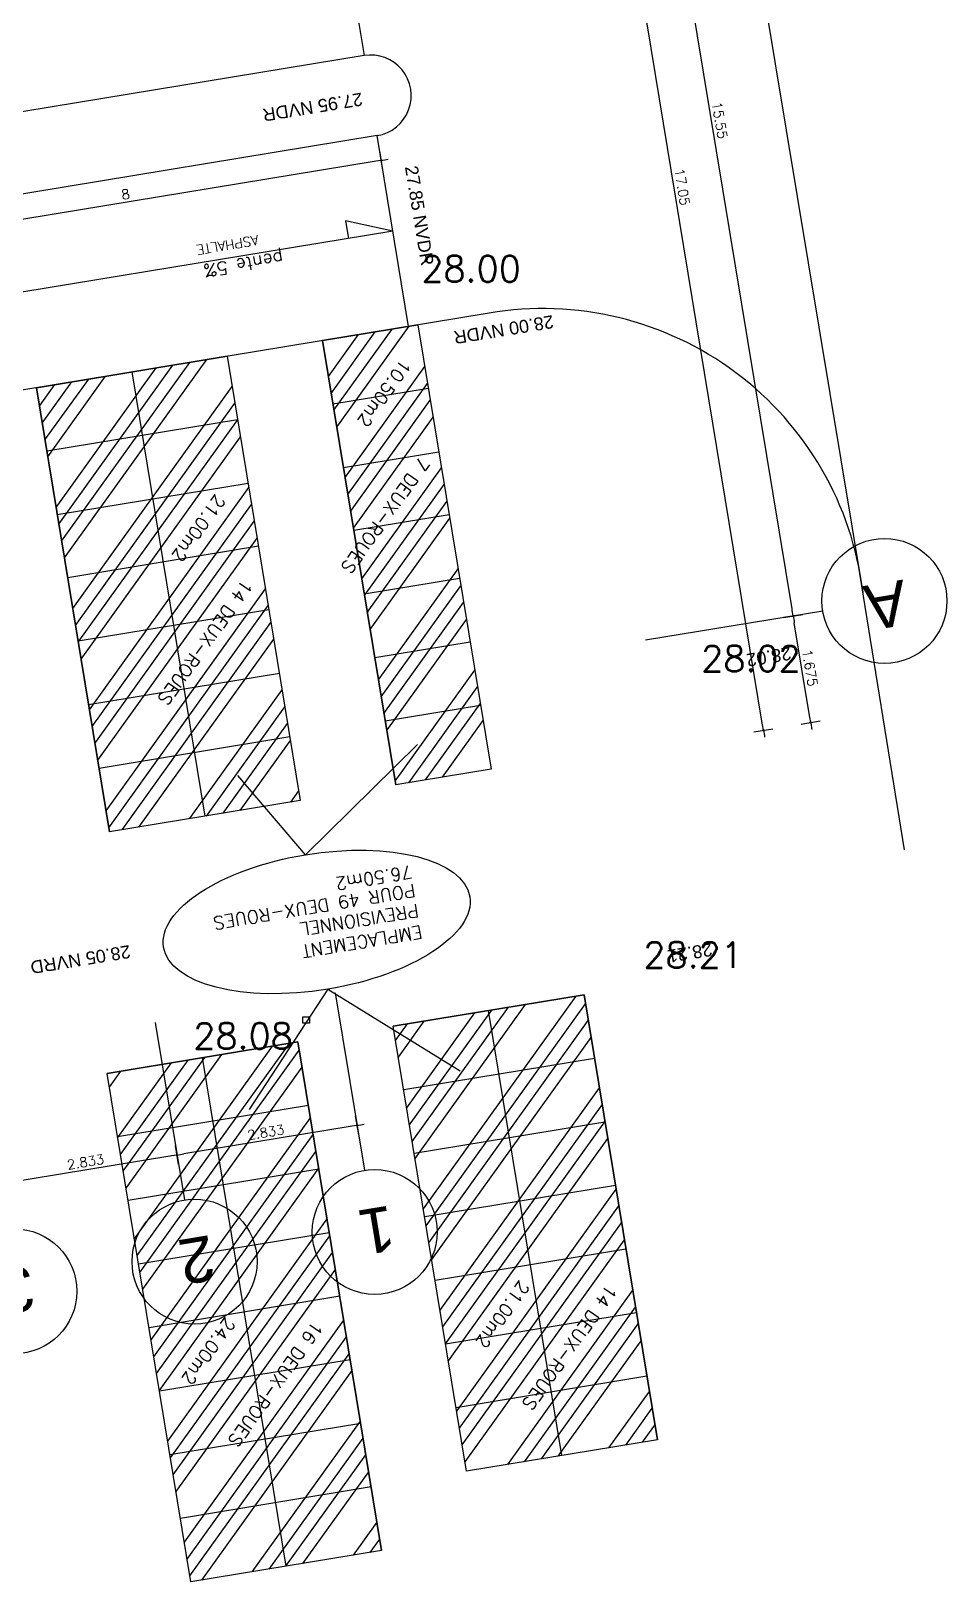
# Model space of a CAD drawing. Header units: millimetres. Extents: x 33240 to 33395, y 51607 to 51720.
# Drawn here: x 33378.53 to 33392.74, y 51629.76 to 51653.83 of the extents above; entities that cross this region are included whole.
import ezdxf
from ezdxf.enums import TextEntityAlignment as Align

# ---------------------------------------------------------------- set-up
doc = ezdxf.new("R2010")
doc.units = ezdxf.units.MM
doc.header["$LTSCALE"] = 0.3
doc.header["$MEASUREMENT"] = 0
doc.header["$PDMODE"] = 34
doc.header["$PDSIZE"] = 0.3
doc.linetypes.add('ACAD_ISO04W100', pattern=[30, 24, -3, 0, -3])
doc.linetypes.add('ACAD_ISO08W100', pattern=[36, 24, -3, 6, -3])
doc.layers.get('0').update_dxf_attribs({"linetype": 'CONTINUOUS'})
doc.layers.get('DEFPOINTS').update_dxf_attribs({"linetype": 'CONTINUOUS'})
for name, color, linetype in [('00-TRAMES-BAT', 7, 'ACAD_ISO08W100'), ('09-COT-EXT', 4, 'CONTINUOUS'), ('09-COT-INT', 7, 'CONTINUOUS'), ('10-ANN-ALTITUDE', 152, 'CONTINUOUS'), ('10-ANN-ALTITUDE-GEO', 152, 'CONTINUOUS'), ('10-ANN-TEXTE', 3, 'CONTINUOUS'), ('13-VOIE', 31, 'CONTINUOUS'), ('13-VOIE-TEXTE', 60, 'CONTINUOUS')]:
    doc.layers.add(name, color=color, linetype=linetype)
doc.styles.add('ANN', font='romans.shx')
doc.styles.add('COT', font='romans.shx')
doc.styles.add('NIV', font='ARIAL.TTF', dxfattribs={"height": 0.2})
doc.styles.add('TRAME', font='ARIAL.TTF')
doc.dimstyles.new('COTEXT', dxfattribs={"dimtxt": 0.15, "dimasz": 0.11, "dimexe": 0, "dimexo": 0, "dimgap": 0.05, "dimtad": 1, "dimdec": 3, "dimdsep": 46, "dimtxsty": 'COT', "dimblk1": 'COTBLOC', "dimblk2": 'COTBLOC', "dimsah": 1, "dimcen": -0.1, "dimse1": 1, "dimse2": 1, "dimadec": 0, "dimazin": 0, "dimtfac": 1, "dimtdec": 3, "dimtmove": 2, "dimatfit": 3, "dimldrblk": 'COTBLOC', "dimfxl": 1, "dimtolj": 1, "dimarcsym": 0})
pattern_1 = [(234.3505737, (57785.3053, 108094.2905), (0.914173075, -0.655677199), []), (234.3505737, (57785.0436, 108094.2474), (0.914173075, -0.655677199), []), (234.3505737, (57784.782, 108094.2044), (0.914173075, -0.655677199), []), (234.3505737, (57784.5203, 108094.1613), (0.914173075, -0.655677199), [])]
pattern_2 = [(234.3505737, (57785.3679, 108093.9099), (0.914173075, -0.655677199), []), (234.3505737, (57785.1063, 108093.8668), (0.914173075, -0.655677199), []), (234.3505737, (57784.8447, 108093.8237), (0.914173075, -0.655677199), []), (234.3505737, (57784.583, 108093.7806), (0.914173075, -0.655677199), [])]

# ---------------------------------------------------------------- blocks, each defined once
blk = doc.blocks.new('BL7', base_point=(1.5, 1))
blk.add_lwpolyline([(1, 0.5), (1, 1.5), (2, 1.5), (2, 0.5), (1, 0.5)])
blk = doc.blocks.new('COTBLOC')
for p, q in [((-0.76, 0), (-0.99, 0)), ((0, 0), (-0.76, 0)), ((0, -1.3608), (0, 1.3608)), ((0, 0), (0.76, 0)), ((0.76, 0), (0.99, 0))]:
    blk.add_line(p, q)
at = {"const_width": 0.15}
blk.add_lwpolyline([(-0.1, 0, 1), (0.1, 0, 1)], format="xyb", close=True, dxfattribs=at)
blk = doc.blocks.new('*D127')
at = {"layer": '09-COT-EXT', "color": 0, "lineweight": -2}
blk.add_line((33390.337, 51644.859), (33387.847, 51659.986), dxfattribs=at)
at = {"layer": 'DEFPOINTS', "color": 0}
for p in [(33387.829, 51660.094), (33386.842, 51659.932), (33389.369, 51644.588)]:
    blk.add_point(p, dxfattribs=at)
at = {"layer": '09-COT-EXT', "color": 0, "lineweight": -2, "xscale": 0.11, "yscale": 0.11, "zscale": 0.11}
for p, rotation in [((33387.829, 51660.094), 99.35057366828106), ((33390.355, 51644.751), 279.350573668281)]:
    blk.add_blockref('COTBLOC', p, dxfattribs=dict(at, rotation=rotation))
at = {"layer": '09-COT-EXT', "color": 0, "insert": (33389.215, 51652.443), "char_height": 0.15, "attachment_point": 5, "rotation": 279.3506, "style": 'COT'}
blk.add_mtext('\\A1;15.55', dxfattribs=at)
blk = doc.blocks.new('*D90')
at = {"layer": '09-COT-EXT', "color": 0, "lineweight": -2}
blk.add_line((33380.685, 51636.366), (33378.106, 51635.941), dxfattribs=at)
at = {"layer": 'DEFPOINTS', "color": 0}
for p in [(33380.622, 51637.424), (33377.826, 51636.963), (33377.998, 51635.924)]:
    blk.add_point(p, dxfattribs=at)
at = {"layer": '09-COT-EXT', "color": 0, "lineweight": -2, "xscale": 0.11, "yscale": 0.11, "zscale": 0.11}
for p, rotation in [((33380.793, 51636.384), 9.350573668692412), ((33377.998, 51635.924), 189.3505736686924)]:
    blk.add_blockref('COTBLOC', p, dxfattribs=dict(at, rotation=rotation))
at = {"layer": '09-COT-EXT', "color": 0, "insert": (33379.375, 51636.277), "char_height": 0.15, "attachment_point": 5, "rotation": 9.3506, "style": 'COT'}
blk.add_mtext('\\A1;2.833', dxfattribs=at)
blk = doc.blocks.new('*D94')
at = {"layer": '09-COT-EXT', "color": 0, "lineweight": -2}
blk.add_line((33383.48, 51636.826), (33380.902, 51636.402), dxfattribs=at)
at = {"layer": 'DEFPOINTS', "color": 0}
for p in [(33383.418, 51637.884), (33380.622, 51637.424), (33380.793, 51636.384)]:
    blk.add_point(p, dxfattribs=at)
at = {"layer": '09-COT-EXT', "color": 0, "lineweight": -2, "xscale": 0.11, "yscale": 0.11, "zscale": 0.11}
for p, rotation in [((33383.589, 51636.844), 9.350573668692412), ((33380.793, 51636.384), 189.3505736686924)]:
    blk.add_blockref('COTBLOC', p, dxfattribs=dict(at, rotation=rotation))
at = {"layer": '09-COT-EXT', "color": 0, "insert": (33382.171, 51636.737), "char_height": 0.15, "attachment_point": 5, "rotation": 9.3506, "style": 'COT'}
blk.add_mtext('\\A1;2.833', dxfattribs=at)
blk = doc.blocks.new('*D163')
at = {"layer": '09-COT-EXT', "color": 0, "lineweight": -2}
blk.add_line((33389.876, 51643.086), (33387.142, 51659.692), dxfattribs=at)
at = {"layer": 'DEFPOINTS', "color": 0}
for p in [(33386.137, 51659.638), (33387.124, 51659.801), (33388.907, 51642.815)]:
    blk.add_point(p, dxfattribs=at)
at = {"layer": '09-COT-EXT', "color": 0, "lineweight": -2, "xscale": 0.11, "yscale": 0.11, "zscale": 0.11}
for p, rotation in [((33387.124, 51659.801), 99.35057366828106), ((33389.894, 51642.977), 279.350573668281)]:
    blk.add_blockref('COTBLOC', p, dxfattribs=dict(at, rotation=rotation))
at = {"layer": '09-COT-EXT', "color": 0, "insert": (33388.632, 51651.409), "char_height": 0.15, "attachment_point": 5, "rotation": 279.3506, "style": 'COT'}
blk.add_mtext('\\A1;17.05', dxfattribs=at)
blk = doc.blocks.new('*D164')
at = {"layer": '09-COT-EXT', "color": 0, "lineweight": -2}
blk.add_line((33390.61, 51643.207), (33390.373, 51644.642), dxfattribs=at)
at = {"layer": 'DEFPOINTS', "color": 0}
for p in [(33390.355, 51644.751), (33389.27, 51644.572), (33389.542, 51642.919)]:
    blk.add_point(p, dxfattribs=at)
at = {"layer": '09-COT-EXT', "color": 0, "lineweight": -2, "xscale": 0.11, "yscale": 0.11, "zscale": 0.11}
for p, rotation in [((33390.355, 51644.751), 99.35057366828106), ((33390.627, 51643.098), 279.350573668281)]:
    blk.add_blockref('COTBLOC', p, dxfattribs=dict(at, rotation=rotation))
at = {"layer": '09-COT-EXT', "color": 0, "insert": (33390.615, 51643.945), "char_height": 0.15, "attachment_point": 5, "rotation": 279.3506, "style": 'COT'}
blk.add_mtext('\\A1;1.675', dxfattribs=at)
blk = doc.blocks.new('*D165')
at = {"layer": '09-COT-INT', "color": 0, "lineweight": -2}
blk.add_line((33383.855, 51651.804), (33376.179, 51650.54), dxfattribs=at)
at = {"layer": 'DEFPOINTS', "color": 0}
for p in [(33383.9, 51652.205), (33376.007, 51650.905), (33376.07, 51650.522)]:
    blk.add_point(p, dxfattribs=at)
at = {"layer": '09-COT-INT', "color": 0, "lineweight": -2, "xscale": 0.11, "yscale": 0.11, "zscale": 0.11}
for p, rotation in [((33383.963, 51651.822), 9.350573668281061), ((33376.07, 51650.522), 189.350573668281)]:
    blk.add_blockref('COTBLOC', p, dxfattribs=dict(at, rotation=rotation))
at = {"layer": '09-COT-INT', "color": 0, "insert": (33379.996, 51651.295), "char_height": 0.15, "attachment_point": 5, "rotation": 9.3506, "style": 'COT'}
blk.add_mtext('\\A1;8', dxfattribs=at)

msp = doc.modelspace()

# ---------------------------------------------------------------- hatches: boundary and pattern name
at = {"layer": '13-VOIE-TEXTE'}
h = msp.add_hatch(dxfattribs=at)
h.set_pattern_fill('ANSI34', color=256, scale=1.5, style=0)
h.set_pattern_definition(pattern_2)
h.paths.add_polyline_path([(33385.6673, 51642.3731), (33384.1872, 51642.1294), (33383.0518, 51649.0251), (33384.5318, 51649.2688)])
h = msp.add_hatch(dxfattribs=at)
h.set_pattern_fill('ANSI34', color=256, scale=1.5, style=0)
h.set_pattern_definition(pattern_2)
h.paths.add_polyline_path([(33382.7072, 51641.8857), (33379.747, 51641.3983), (33378.6116, 51648.2939), (33381.5717, 51648.7814)])
h = msp.add_hatch(dxfattribs=at)
h.set_pattern_fill('ANSI34', color=256, scale=1.5, style=0)
h.set_pattern_definition(pattern_1)
h.paths.add_polyline_path([(33388.2472, 51631.9635), (33385.2871, 51631.476), (33384.1497, 51638.383), (33387.1099, 51638.8704)])
h = msp.add_hatch(dxfattribs=at)
h.set_pattern_fill('ANSI34', color=256, scale=1.5, style=0)
h.set_pattern_definition(pattern_1)
h.paths.add_polyline_path([(33383.9695, 51630.2456), (33381.0093, 51629.7582), (33379.7095, 51637.6519), (33382.6697, 51638.1393)])

# ---------------------------------------------------------------- linework, layer by layer
at = {"layer": '00-TRAMES-BAT', "color": 3, "linetype": 'Continuous'}
for p, q in [((33390.8151, 51644.8266), (33388.0625, 51644.3733)), ((33383.2504, 51638.9), (33383.7037, 51636.1471)), ((33380.4547, 51638.4397), (33380.908, 51635.6867))]:
    msp.add_line(p, q, dxfattribs=at)
for centre in [(33391.7719, 51644.9841), (33383.8613, 51635.1903), (33381.0656, 51634.7299), (33378.2699, 51634.2696)]:
    msp.add_circle(centre, 0.9697, dxfattribs=at)
at = {"layer": '10-ANN-TEXTE', "linetype": 'ACAD_ISO04W100'}
msp.add_line((33384.144, 51650.7251), (33376.2507, 51649.4254), dxfattribs=at)
at = {"layer": '10-ANN-TEXTE'}
for p, q in [((33384.144, 51650.7251), (33383.4088, 51650.8834)), ((33383.4088, 51650.8834), (33383.4536, 51650.6114))]:
    msp.add_line(p, q, dxfattribs=at)
at = {"layer": '13-VOIE'}
for p, q in [((33388.4888, 51662.8929), (33391.4369, 51645.116)), ((33383.127, 51656.9019), (33383.6956, 51653.4484)), ((33383.6956, 51653.4484), (33375.4372, 51652.0885)), ((33383.9003, 51652.2052), (33375.6419, 51650.8453)), ((33384.3878, 51649.2451), (33383.9003, 51652.2052)), ((33385.6351, 51649.4505), (33374.2869, 51647.5818)), ((33384.5318, 51649.2688), (33383.0518, 51649.0251)), ((33381.5717, 51648.7814), (33378.6116, 51648.2939)), ((33392.0819, 51641.12), (33391.3617, 51645.5676))]:
    msp.add_line(p, q, dxfattribs=at)
for centre, radius, start, end in [((33383.798, 51652.8268), 0.63, 279.35057, 99.35057), ((33386.4725, 51644.5211), 5, 6.83422, 99.64052)]:
    msp.add_arc(centre, radius, start, end, dxfattribs=at)
at = {"layer": '13-VOIE-TEXTE'}
for p, q in [((33384.5318, 51649.2688), (33385.6673, 51642.3731)), ((33383.0518, 51649.0251), (33384.1872, 51642.1294)), ((33381.5717, 51648.7814), (33382.7072, 51641.8857)), ((33380.0916, 51648.5376), (33381.2271, 51641.642)), ((33378.6116, 51648.2939), (33379.747, 51641.3983)), ((33384.6943, 51648.2821), (33383.2142, 51648.0384)), ((33381.7342, 51647.7946), (33378.774, 51647.3072)), ((33384.8568, 51647.2954), (33383.3767, 51647.0516)), ((33381.8967, 51646.8079), (33378.9365, 51646.3205)), ((33385.0174, 51646.32), (33383.5373, 51646.0762)), ((33382.0573, 51645.8325), (33379.0971, 51645.3451)), ((33385.1799, 51645.3332), (33383.6998, 51645.0895)), ((33382.2197, 51644.8458), (33379.2596, 51644.3584)), ((33385.3424, 51644.3465), (33383.8623, 51644.1028)), ((33382.3822, 51643.8591), (33379.4221, 51643.3717)), ((33385.5048, 51643.3598), (33384.0248, 51643.1161)), ((33382.5447, 51642.8724), (33379.5846, 51642.385)), ((33382.7895, 51641.0453), (33384.5234, 51642.755)), ((33382.7895, 51641.0453), (33381.7387, 51642.2752)), ((33385.6673, 51642.3731), (33384.1872, 51642.1294)), ((33382.7072, 51641.8857), (33379.747, 51641.3983)), ((33383.1331, 51638.9587), (33381.914, 51637.0886)), ((33383.1331, 51638.9587), (33385.1875, 51637.6912)), ((33387.1099, 51638.8704), (33384.1497, 51638.383)), ((33388.2472, 51631.9635), (33387.1099, 51638.8704)), ((33386.7671, 51631.7197), (33385.6298, 51638.6267)), ((33385.2871, 51631.476), (33384.1497, 51638.383)), ((33382.6697, 51638.1393), (33379.7095, 51637.6519)), ((33383.9695, 51630.2456), (33382.6697, 51638.1393)), ((33382.4894, 51630.0019), (33381.1896, 51637.8956)), ((33387.2723, 51637.8837), (33384.3122, 51637.3963)), ((33381.0093, 51629.7582), (33379.7095, 51637.6519)), ((33382.8321, 51637.1526), (33379.872, 51636.6652)), ((33387.4348, 51636.897), (33384.4747, 51636.4096)), ((33382.9946, 51636.1659), (33380.0345, 51635.6785)), ((33387.5973, 51635.9103), (33384.6372, 51635.4229)), ((33383.1571, 51635.1792), (33380.1969, 51634.6917)), ((33387.7598, 51634.9236), (33384.7996, 51634.4362)), ((33383.3196, 51634.1925), (33380.3594, 51633.705)), ((33387.9222, 51633.9369), (33384.9621, 51633.4495)), ((33383.482, 51633.2057), (33380.5219, 51632.7183)), ((33388.0847, 51632.9502), (33385.1246, 51632.4627)), ((33383.6445, 51632.219), (33380.6844, 51631.7316)), ((33388.2472, 51631.9635), (33385.2871, 51631.476)), ((33383.807, 51631.2323), (33380.8468, 51630.7449)), ((33383.9695, 51630.2456), (33381.0093, 51629.7582))]:
    msp.add_line(p, q, dxfattribs=at)
for points in [[(33385.6673, 51642.3731), (33384.1872, 51642.1294), (33383.0518, 51649.0251), (33384.5318, 51649.2688)], [(33382.7072, 51641.8857), (33379.747, 51641.3983), (33378.6116, 51648.2939), (33381.5717, 51648.7814)], [(33388.2472, 51631.9635), (33385.2871, 51631.476), (33384.1497, 51638.383), (33387.1099, 51638.8704)], [(33383.9695, 51630.2456), (33381.0093, 51629.7582), (33379.7095, 51637.6519), (33382.6697, 51638.1393)]]:
    msp.add_lwpolyline(points, close=True, dxfattribs=at)
msp.add_ellipse((33382.9613, 51640.002), major_axis=(2.3757, 0.3912), ratio=0.439154, dxfattribs=at)

# ---------------------------------------------------------------- block references
at = {"layer": '10-ANN-ALTITUDE-GEO', "linetype": 'Continuous', "xscale": 0.09999999999854481, "yscale": 0.09999999999854481}
msp.add_blockref('BL7', (33382.7976, 51638.4795), dxfattribs=at)
msp.add_blockref('BL7', (33382.7976, 51638.4795), dxfattribs=at)

# ---------------------------------------------------------------- texts
at = {"layer": '00-TRAMES-BAT', "color": 3, "linetype": 'Continuous', "style": 'TRAME'}
for s, p in [('A', (33392.061, 51645.3159)), ('1', (33384.1077, 51635.6052)), ('2', (33381.3121, 51635.1448)), ('3', (33378.5164, 51634.6845))]:
    msp.add_text(s, height=0.7, rotation=189.3506, dxfattribs=at).set_placement(p)
at = {"layer": '10-ANN-ALTITUDE', "style": 'NIV'}
for s, rotation, p in [('27.95 NVDR', 189.35057, (33383.6557, 51652.8744)), ('27.85 NVDR', 279.35057, (33384.3299, 51651.7211)), ('28.00 NVDR', 189.35057, (33386.6209, 51649.4205)), ('28.02', 189.35057, (33390.3069, 51644.2725)), ('28.05 NVRD', 189.35055, (33380.0539, 51639.6446)), ('28.21', 189.35057, (33389.0824, 51639.6759))]:
    msp.add_text(s, height=0.2, rotation=rotation, dxfattribs=at).set_placement(p)
at = {"layer": '10-ANN-ALTITUDE-GEO', "linetype": 'Continuous', "style": 'ANN'}
for s, p in [('28.00', (33386.1285, 51649.9389)), ('28.02', (33390.4713, 51643.8886)), ('28.08', (33382.5902, 51638.0322))]:
    msp.add_text(s, height=0.4, dxfattribs=at).set_placement(p, align=Align.RIGHT)
msp.add_text('28.21', height=0.4, dxfattribs=at).set_placement((33388.0314, 51639.2903))
at = {"layer": '10-ANN-TEXTE', "style": 'ANN'}
for s, height, p in [('ASPHALTE', 0.15, (33382.0436, 51650.6605)), ('pente 5%', 0.2, (33382.427, 51650.4037))]:
    msp.add_text(s, height=height, rotation=189.35057, dxfattribs=at).set_placement(p)
at = {"layer": '13-VOIE-TEXTE', "style": 'ANN'}
for s, rotation, p in [('10.50m2', 234.41478, (33384.278, 51648.7511)), ('7 DEUX-ROUES', 234.41478, (33384.5657, 51647.2359)), ('21.00m2', 234.41478, (33381.3974, 51646.659)), ('14 DEUX-ROUES', 234.41478, (33381.8203, 51645.3321)), ('76.50m2', 189.35057, (33384.4279, 51640.8809)), ('POUR 49 DEUX-ROUES', 189.35057, (33384.4753, 51640.5933)), ('PREVISIONNEL', 189.35057, (33384.5266, 51640.2815)), ('EMPLACEMENT', 189.35057, (33384.5819, 51639.9458)), ('21.00m2', 234.41478, (33386.1136, 51634.4559)), ('14 DEUX-ROUES', 234.41478, (33387.4737, 51634.3908)), ('24.00m2', 234.41478, (33381.5503, 51633.8865)), ('16 DEUX-ROUES', 234.41478, (33382.9105, 51633.8214))]:
    msp.add_text(s, height=0.2, rotation=rotation, dxfattribs=at).set_placement(p)

# ---------------------------------------------------------------- dimensions: what is measured, and where the dimension line sits
at = {"layer": '09-COT-EXT'}
for base, p1, p2, angle, picture, middle in [((33387.8288, 51660.0943), (33389.3685, 51644.5884), (33386.842, 51659.9318), 279.35057, '*D127', (33389.2154, 51652.4429)), ((33387.1238, 51659.8008), (33388.9072, 51642.8149), (33386.137, 51659.6383), 279.35057, '*D163', (33388.6322, 51651.4094)), ((33390.3553, 51644.7509), (33389.542, 51642.9194), (33389.2699, 51644.5721), 279.35057, '*D164', (33390.6147, 51643.9448)), ((33380.7932, 51636.384), (33383.4177, 51637.8839), (33380.6221, 51637.4236), 9.35057, '*D94', (33382.1708, 51636.7375)), ((33377.9976, 51635.9236), (33380.6221, 51637.4236), (33377.8264, 51636.9632), 9.35057, '*D90', (33379.3751, 51636.2771))]:
    dim = msp.add_linear_dim(base=base, p1=p1, p2=p2, angle=angle, dimstyle='COTEXT', dxfattribs=at)
    dim.commit()
    dim.dimension.update_dxf_attribs({"geometry": picture, "text_midpoint": middle})
at = {"layer": '09-COT-INT'}
dim = msp.add_linear_dim(base=(33376.0701, 51650.5222), p1=(33383.9003, 51652.2052), p2=(33376.007, 51650.9054), angle=189.35057, dimstyle='COTEXT', dxfattribs=at)
dim.commit()
dim.dimension.update_dxf_attribs({"geometry": '*D165', "text_midpoint": (33379.9964, 51651.2954)})

doc.saveas('drawing.dxf')
